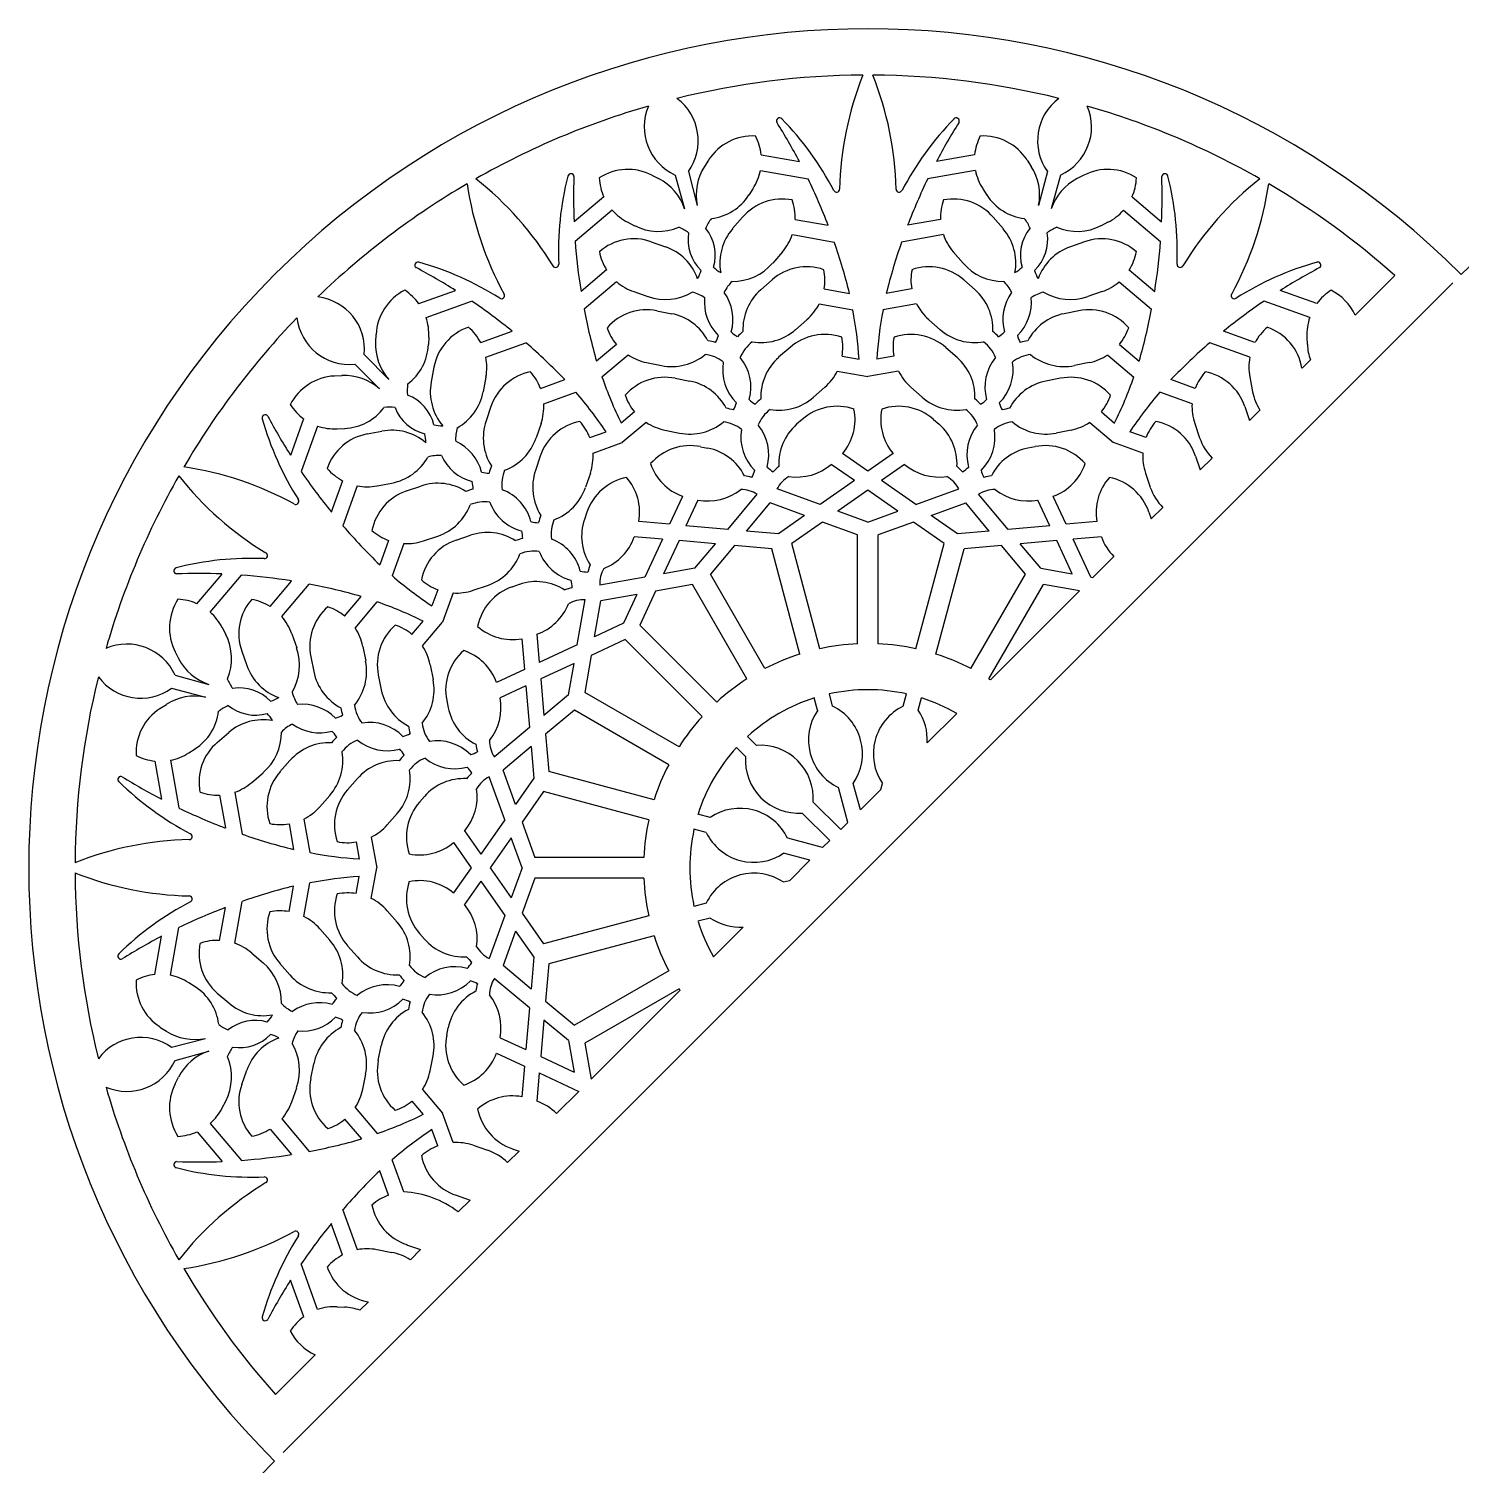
# Model space of a CAD drawing. Extents: x 60 to 307, y -7 to 240.
# Drawn here: x 59.9 to 183.6, y 116.3 to 240.4 of the extents above; entities that cross this region are included whole.
import ezdxf

# ---------------------------------------------------------------- set-up
doc = ezdxf.new("R2010")
doc.units = 0
doc.layers.get('0').update_dxf_attribs({"linetype": 'CONTINUOUS'})

msp = doc.modelspace()

# ---------------------------------------------------------------- linework, layer by layer
for p, q in [((118.59, 229.09), (118.24, 228.54)), ((123.14, 229.54), (126.44, 228.95)), ((141.58, 229.54), (138.28, 228.95)), ((146.12, 229.09), (146.47, 228.54)), ((113.7, 227.78), (114.28, 227.48)), ((115.71, 227.78), (116.52, 224.87)), ((116.85, 228.09), (117.61, 225.16)), ((123.07, 228.19), (127.19, 227.45)), ((141.64, 228.19), (137.52, 227.45)), ((147.87, 228.09), (147.11, 225.16)), ((149.01, 227.78), (148.2, 224.87)), ((151.02, 227.78), (150.44, 227.48)), ((122.43, 226.61), (122.08, 226.06)), ((142.28, 226.61), (142.63, 226.06)), ((109.54, 225.9), (106.98, 223.74)), ((110.27, 224.76), (107.07, 222.06)), ((154.45, 224.76), (157.64, 222.06)), ((155.18, 225.9), (157.74, 223.74)), ((111.61, 223.71), (112.19, 223.41)), ((121.52, 224.14), (120.67, 223.16)), ((126.08, 223.96), (128.92, 223.45)), ((138.63, 223.96), (135.79, 223.45)), ((143.19, 224.15), (144.04, 223.16)), ((153.1, 223.71), (152.52, 223.41)), ((125.84, 222.64), (129.45, 221.99)), ((138.88, 222.64), (135.26, 221.99)), ((113.64, 222.03), (114.87, 221.6)), ((124.99, 221.16), (124.14, 220.17)), ((139.73, 221.16), (140.58, 220.17)), ((151.08, 222.03), (149.85, 221.6)), ((109.78, 219.59), (107.58, 217.73)), ((110.65, 218.57), (107.85, 216.2)), ((124.08, 218.73), (123.1, 217.87)), ((140.64, 218.73), (141.62, 217.87)), ((154.06, 218.57), (156.87, 216.2)), ((154.94, 219.59), (157.14, 217.73)), ((174.45, 215.68), (177.89, 219.12)), ((81.83, 117.4), (182.89, 218.47)), ((93.57, 216.68), (96.72, 217.82)), ((112.13, 217.72), (113.36, 217.29)), ((128.58, 217.95), (130.77, 217.55)), ((136.14, 217.95), (133.94, 217.55)), ((152.59, 217.72), (151.36, 217.29)), ((171.15, 216.68), (167.99, 217.82)), ((94.19, 215.48), (98.12, 216.9)), ((114.13, 216.07), (115.41, 215.81)), ((128.15, 216.66), (131.06, 216.14)), ((136.57, 216.66), (133.66, 216.14)), ((150.59, 216.07), (149.31, 215.81)), ((170.53, 215.48), (166.59, 216.9)), ((127.09, 215.29), (126.11, 214.43)), ((137.62, 215.29), (138.6, 214.43)), ((89.86, 214.01), (89.83, 213.36)), ((94.43, 213.79), (94.39, 213.14)), ((98.91, 213.31), (101.63, 214.29)), ((165.8, 213.31), (163.09, 214.29)), ((170.29, 213.79), (170.32, 213.14)), ((88.85, 212.28), (90.97, 210.12)), ((99.36, 212.05), (102.81, 213.29)), ((110.63, 213.14), (108.92, 211.7)), ((125.63, 212.89), (124.65, 212.04)), ((139.09, 212.89), (140.07, 212.04)), ((154.09, 213.14), (155.8, 211.7)), ((165.36, 212.05), (161.9, 213.3)), ((88.02, 211.44), (90.17, 209.32)), ((94.87, 211.2), (94.63, 209.91)), ((111.64, 212.24), (109.38, 210.34)), ((113.24, 211.58), (114.52, 211.33)), ((130.13, 212.13), (131.6, 211.87)), ((134.59, 212.13), (133.12, 211.87)), ((151.48, 211.58), (150.2, 211.33)), ((153.08, 212.24), (155.33, 210.34)), ((169.87, 211.1), (170.59, 211.82)), ((86.28, 210.43), (86.93, 210.46)), ((99.36, 210.34), (99.12, 209.06)), ((104.08, 209.36), (106.17, 210.11)), ((115.71, 210.24), (116.98, 209.98)), ((129.71, 210.85), (132.36, 210.37)), ((135, 210.85), (132.36, 210.37)), ((149.01, 210.24), (147.73, 209.98)), ((160.64, 209.36), (158.54, 210.11)), ((165.36, 210.35), (165.6, 209.07)), ((104.35, 208.03), (107.13, 209.03)), ((128.65, 209.46), (127.67, 208.6)), ((136.07, 209.46), (137.05, 208.6)), ((160.37, 208.03), (157.59, 209.03)), ((99.79, 207.78), (99.37, 206.55)), ((112.19, 207.33), (111.05, 206.36)), ((152.53, 207.33), (153.67, 206.36)), ((164.93, 207.78), (165.34, 206.57)), ((165.34, 206.57), (166.23, 207.47)), ((83.61, 206.72), (82.48, 203.57)), ((84.82, 206.1), (83.39, 202.17)), ((104.12, 206.32), (103.7, 205.08)), ((113.19, 206.42), (111.14, 204.69)), ((126.69, 206.68), (126.2, 206.25)), ((138.03, 206.68), (138.52, 206.25)), ((151.52, 206.42), (153.58, 204.69)), ((160.6, 206.32), (161.02, 205.08)), ((86.5, 205.86), (87.15, 205.9)), ((89.1, 205.42), (90.38, 205.66)), ((108.33, 205.1), (109.74, 205.6)), ((114.81, 205.75), (116.09, 205.5)), ((149.91, 205.75), (148.63, 205.5)), ((156.39, 205.1), (154.98, 205.6)), ((108.61, 203.77), (111.14, 204.69)), ((117.9, 204.32), (118.53, 204.2)), ((132.36, 202.21), (130.18, 203.73)), ((134.54, 203.73), (132.36, 202.21)), ((146.82, 204.32), (146.18, 204.2)), ((156.11, 203.77), (153.58, 204.69)), ((104.05, 203.51), (103.63, 202.27)), ((131.19, 201.39), (129.19, 202.79)), ((135.53, 202.79), (133.53, 201.39)), ((160.67, 203.51), (161.07, 202.31)), ((161.07, 202.31), (162.1, 203.33)), ((86.98, 201.38), (86, 198.67)), ((89.95, 200.93), (91.23, 201.17)), ((108.38, 202.04), (107.96, 200.81)), ((131.19, 201.39), (128.23, 199.31)), ((136.49, 199.31), (133.53, 201.39)), ((156.34, 202.04), (156.76, 200.81)), ((88.24, 200.93), (87, 197.48)), ((92.51, 200.5), (93.74, 200.92)), ((116.35, 200.02), (115.22, 197.61)), ((120.25, 197.17), (122.79, 200.21)), ((128.23, 199.31), (124.51, 200.67)), ((132.36, 200.57), (129.77, 198.75)), ((134.95, 198.75), (132.36, 200.57)), ((136.49, 199.31), (140.21, 200.67)), ((144.47, 197.17), (141.92, 200.21)), ((149.5, 197.61), (148.37, 200.02)), ((108.08, 198.66), (107.87, 198.04)), ((117.68, 199.71), (116.64, 197.49)), ((121.88, 197.03), (123.91, 199.46)), ((126.89, 198.37), (123.91, 199.46)), ((132.36, 197.81), (129.77, 198.75)), ((132.36, 197.81), (134.95, 198.75)), ((137.83, 198.37), (140.81, 199.46)), ((142.84, 197.03), (140.81, 199.46)), ((148.07, 197.49), (147.04, 199.71)), ((156.64, 198.66), (156.84, 198.07)), ((156.84, 198.07), (157.83, 199.06)), ((115.22, 197.61), (112.57, 197.85)), ((120.25, 197.17), (116.64, 197.49)), ((126.89, 198.37), (124.63, 196.79)), ((128.43, 197.81), (125.78, 195.96)), ((131.47, 196.71), (128.43, 197.81)), ((136.29, 197.81), (133.25, 196.71)), ((138.94, 195.96), (136.29, 197.81)), ((140.09, 196.79), (137.83, 198.37)), ((148.07, 197.49), (144.47, 197.17)), ((152.14, 197.85), (149.5, 197.61)), ((90.94, 196.22), (90.18, 194.12)), ((93.98, 196.17), (95.21, 196.59)), ((96.79, 196.24), (98.02, 196.66)), ((114.62, 196.32), (112.18, 196.53)), ((114.62, 196.32), (113.09, 193.04)), ((116.04, 196.2), (114.7, 193.33)), ((119.2, 195.92), (116.04, 196.2)), ((124.63, 196.79), (121.88, 197.03)), ((131.47, 187.29), (131.47, 196.71)), ((133.25, 187.29), (133.25, 196.71)), ((142.84, 197.03), (140.09, 196.79)), ((148.68, 196.2), (145.52, 195.92)), ((150.01, 193.33), (148.68, 196.2)), ((152.53, 196.53), (150.1, 196.32)), ((151.63, 193.04), (150.1, 196.32)), ((92.26, 195.94), (91.26, 193.17)), ((117.42, 193.81), (119.2, 195.92)), ((120.83, 195.78), (118.75, 193.3)), ((124.05, 195.49), (120.83, 195.78)), ((126.49, 186.4), (124.05, 195.49)), ((128.21, 186.86), (125.78, 195.96)), ((136.51, 186.86), (138.94, 195.96)), ((138.23, 186.4), (140.67, 195.49)), ((143.89, 195.78), (140.67, 195.49)), ((145.97, 193.3), (143.89, 195.78)), ((147.3, 193.81), (145.52, 195.92)), ((117.42, 193.81), (114.7, 193.33)), ((147.3, 193.81), (150.01, 193.33)), ((151.78, 193.01), (153.6, 194.83)), ((74.39, 190.75), (76.56, 193.31)), ((75.53, 190.02), (78.23, 193.22)), ((80.71, 190.51), (82.56, 192.71)), ((81.72, 189.64), (84.09, 192.44)), ((101.64, 192.22), (102.26, 192.43)), ((113.09, 193.04), (109.19, 192.36)), ((117.2, 192.4), (114.01, 191.84)), ((121.91, 184.25), (117.2, 192.4)), ((123.46, 185.14), (118.75, 193.3)), ((141.26, 185.14), (145.97, 193.3)), ((142.81, 184.25), (147.52, 192.4)), ((150.63, 191.86), (147.52, 192.4)), ((151.63, 193.04), (151.78, 193.01)), ((87.15, 189.66), (88.59, 191.37)), ((95.2, 191.96), (94.69, 190.56)), ((96.52, 191.68), (95.61, 189.15)), ((98.25, 191.91), (99.49, 192.33)), ((112.4, 191.56), (109.28, 191.01)), ((112.4, 191.56), (111.24, 189.06)), ((114.01, 191.84), (112.65, 188.91)), ((142.94, 184.17), (150.63, 191.86)), ((88.06, 188.65), (89.96, 190.91)), ((107.25, 187.2), (107.94, 191.1)), ((108.73, 187.89), (109.28, 191.01)), ((92.97, 188.1), (93.93, 189.25)), ((93.87, 187.1), (95.61, 189.15)), ((111.24, 189.06), (108.73, 187.89)), ((119.3, 182.25), (112.65, 188.91)), ((76.58, 188.68), (76.88, 188.1)), ((82.58, 188.16), (83.01, 186.93)), ((102.45, 187.72), (102.68, 185.07)), ((103.76, 188.11), (103.97, 185.67)), ((111.38, 187.65), (108.45, 186.28)), ((118.04, 180.99), (111.38, 187.65)), ((72.51, 186.59), (72.81, 186.01)), ((78.26, 186.65), (78.69, 185.42)), ((88.71, 187.05), (88.97, 185.78)), ((107.25, 187.2), (103.97, 185.67)), ((108.45, 186.28), (107.89, 183.09)), ((84.23, 186.16), (84.48, 184.88)), ((94.54, 185.48), (94.8, 184.2)), ((102.68, 185.07), (100.27, 183.95)), ((106.97, 185.59), (104.1, 184.25)), ((106.49, 182.87), (106.97, 185.59)), ((72.51, 184.58), (75.42, 183.77)), ((90.06, 184.59), (90.31, 183.31)), ((104.1, 184.25), (104.37, 181.1)), ((72.2, 183.44), (75.13, 182.68)), ((102.8, 183.65), (100.59, 182.62)), ((102.8, 183.65), (103.12, 180.05)), ((106.49, 182.87), (104.37, 181.1)), ((116.04, 178.39), (107.89, 183.09)), ((128.02, 181.56), (127.73, 182.61)), ((129.31, 181.91), (129.03, 182.96)), ((135.41, 181.9), (135.69, 182.96)), ((136.7, 181.56), (136.99, 182.61)), ((71.2, 181.7), (71.75, 182.05)), ((95.97, 182.4), (96.1, 181.76)), ((107, 181.55), (104.52, 179.47)), ((115.15, 176.84), (107, 181.55)), ((137.49, 178.72), (140.04, 181.27)), ((103.12, 180.05), (100.08, 177.5)), ((76.15, 178.77), (77.14, 179.62)), ((104.52, 179.47), (104.8, 176.24)), ((122.73, 178.51), (121.96, 179.28)), ((73.68, 177.86), (74.23, 178.21)), ((103.26, 178.42), (100.84, 176.38)), ((103.26, 178.42), (103.5, 175.67)), ((121.79, 177.56), (121.01, 178.33)), ((70.75, 177.15), (71.34, 173.85)), ((72.1, 177.22), (72.84, 173.1)), ((81.56, 176.22), (82.42, 177.19)), ((101.92, 173.41), (100.84, 176.38)), ((79.13, 175.3), (80.12, 176.15)), ((87.4, 174.66), (88.26, 175.64)), ((100.98, 172.07), (99.63, 175.79)), ((103.5, 175.67), (101.92, 173.41)), ((113.89, 173.81), (104.8, 176.24)), ((131.71, 172.94), (131.1, 175.21)), ((133.48, 174.71), (133.62, 175.21)), ((76.34, 174.21), (76.85, 171.37)), ((77.66, 174.45), (78.3, 170.84)), ((85, 173.2), (85.86, 174.18)), ((93.61, 173.6), (94.04, 174.09)), ((104.34, 174.52), (102.48, 171.87)), ((113.43, 172.08), (104.34, 174.52)), ((130.62, 171.85), (129.81, 174.87)), ((131.71, 172.94), (133.48, 174.71)), ((90.83, 171.65), (91.69, 172.63)), ((118.73, 172.28), (117.68, 172.56)), ((129.06, 170.29), (126.68, 172.66)), ((130.01, 171.24), (127.63, 173.61)), ((82.35, 171.72), (82.74, 169.52)), ((83.63, 172.14), (84.15, 169.24)), ((100.98, 172.07), (98.91, 169.1)), ((102.48, 171.87), (103.59, 168.83)), ((130.01, 171.24), (130.62, 171.85)), ((88.16, 170.16), (88.42, 168.69)), ((89.45, 170.58), (89.92, 167.93)), ((96.56, 170.11), (98.09, 167.93)), ((97.5, 171.11), (98.91, 169.1)), ((101.54, 170.53), (99.72, 167.93)), ((102.49, 167.93), (101.54, 170.53)), ((118.39, 170.98), (117.33, 171.27)), ((128.45, 169.68), (125.43, 170.48)), ((128.45, 169.68), (129.06, 170.29)), ((113, 168.83), (103.59, 168.83)), ((127.35, 168.58), (125.08, 169.19)), ((89.45, 165.29), (89.92, 167.93)), ((98.09, 167.93), (96.56, 165.76)), ((99.72, 167.93), (101.54, 165.34)), ((102.49, 167.93), (101.54, 165.34)), ((125.58, 166.81), (127.35, 168.58)), ((82.35, 164.15), (82.74, 166.35)), ((83.63, 163.73), (84.15, 166.63)), ((88.16, 165.71), (88.42, 167.18)), ((98.91, 166.77), (97.5, 164.76)), ((98.91, 166.77), (100.98, 163.8)), ((103.59, 167.04), (102.48, 164)), ((113, 167.04), (103.59, 167.04)), ((125.58, 166.81), (125.08, 166.68)), ((76.34, 161.66), (76.85, 164.5)), ((77.66, 161.41), (78.3, 165.03)), ((90.83, 164.22), (91.69, 163.24)), ((102.48, 164), (104.34, 161.35)), ((118.39, 164.88), (117.33, 164.6)), ((72.1, 158.65), (72.84, 162.77)), ((85, 162.67), (85.86, 161.69)), ((100.98, 163.8), (99.63, 160.08)), ((113.43, 163.79), (104.34, 161.35)), ((118.74, 163.59), (117.68, 163.31)), ((119.02, 160.25), (121.57, 162.81)), ((70.75, 158.71), (71.34, 162.01)), ((93.61, 162.26), (94.04, 161.77)), ((101.92, 162.46), (100.84, 159.49)), ((101.92, 162.46), (103.5, 160.2)), ((113.89, 162.06), (104.8, 159.62)), ((79.13, 160.56), (80.12, 159.71)), ((87.4, 161.2), (88.26, 160.23)), ((103.5, 160.2), (103.26, 157.45)), ((81.56, 159.65), (82.42, 158.67)), ((103.26, 157.45), (100.84, 159.49)), ((104.8, 159.62), (104.52, 156.4)), ((115.15, 159.03), (107, 154.32)), ((73.68, 158.01), (74.23, 157.66)), ((103.12, 155.82), (100.08, 158.37)), ((76.15, 157.1), (77.14, 156.25)), ((116.04, 157.48), (107.89, 152.77)), ((108.44, 149.67), (116.13, 157.36)), ((103.12, 155.82), (102.8, 152.22)), ((104.52, 156.4), (107, 154.32)), ((71.2, 154.17), (71.75, 153.82)), ((95.97, 153.47), (96.1, 154.11)), ((104.37, 154.77), (104.1, 151.62)), ((106.49, 153), (104.37, 154.77)), ((72.2, 152.42), (75.13, 153.18)), ((100.59, 153.25), (102.8, 152.22)), ((106.49, 153), (106.97, 150.28)), ((107.89, 152.77), (108.44, 149.67)), ((72.51, 151.28), (75.42, 152.09)), ((90.06, 151.28), (90.31, 152.56)), ((94.54, 150.39), (94.8, 151.67)), ((100.27, 151.92), (102.68, 150.8)), ((104.1, 151.62), (106.97, 150.28)), ((78.26, 149.21), (78.69, 150.44)), ((84.23, 149.71), (84.48, 150.99)), ((102.68, 150.8), (102.45, 148.15)), ((72.51, 149.27), (72.81, 149.85)), ((88.71, 148.81), (88.97, 150.09)), ((103.97, 150.2), (103.76, 147.76)), ((103.97, 150.2), (107.38, 148.61)), ((76.58, 147.19), (76.88, 147.77)), ((82.58, 147.7), (83.01, 148.93)), ((92.97, 147.76), (93.93, 146.62)), ((93.87, 148.77), (95.61, 146.72)), ((105.46, 146.69), (107.38, 148.61)), ((88.06, 147.21), (89.96, 144.96)), ((96.52, 144.19), (95.61, 146.72)), ((75.53, 145.84), (78.23, 142.65)), ((80.71, 145.35), (82.57, 143.15)), ((81.72, 146.23), (84.09, 143.42)), ((87.15, 146.2), (88.6, 144.5)), ((95.2, 143.9), (94.69, 145.31)), ((74.4, 145.11), (76.56, 142.55)), ((98.25, 143.96), (99.49, 143.54)), ((101.23, 142.46), (102.22, 143.45)), ((101.64, 143.65), (102.22, 143.45)), ((90.94, 139.65), (90.18, 141.75)), ((92.26, 139.93), (91.26, 142.7)), ((96.79, 139.63), (97.99, 139.22)), ((96.96, 138.19), (97.99, 139.22)), ((88.25, 134.93), (87, 138.39)), ((86.98, 134.49), (86, 137.2)), ((92.51, 135.36), (93.72, 134.95)), ((89.95, 134.94), (91.23, 134.69)), ((92.83, 134.06), (93.72, 134.95)), ((84.82, 129.76), (83.4, 133.7)), ((83.62, 129.14), (82.48, 132.3)), ((88.47, 129.7), (89.2, 130.43)), ((86.51, 130), (87.16, 129.97)), ((81.18, 122.41), (84.61, 125.84))]:
    msp.add_line(p, q)
for centre, radius, start, end in [((132.36, 167.93), 72.5, 45, 225), ((234.89, 167.93), 72.5, 315, 135), ((132.36, 167.93), 68.5, 90.3654, 103.9336), ((158.43, 225.92), 28.52, 158.3657, 178.6807), ((132.36, 167.93), 68.5, 76.0693, 89.637), ((106.28, 225.92), 28.52, 1.3193, 21.6324), ((132.36, 167.93), 68.5, 106.0693, 119.637), ((117.6, 231.95), 4.57, 156.7197, 245.5889), ((113.13, 230.75), 4.57, 324.4111, 53.2814), ((151.59, 230.75), 4.57, 126.7197, 215.5889), ((147.11, 231.95), 4.57, 294.4111, 23.2814), ((132.36, 167.93), 68.5, 60.3654, 73.9336), ((124.73, 232.47), 0.268, 44.3736, 205.0204), ((81.14, 205.2), 51.15, 27.6673, 32.0619), ((106.21, 214.35), 26.17, 27.5562, 44.3736), ((158.51, 214.35), 26.17, 135.6264, 152.4438), ((183.58, 205.2), 51.15, 147.9381, 152.3327), ((139.99, 232.47), 0.268, 334.9796, 135.6264), ((122.41, 226.63), 4.54, 86.9388, 147.1493), ((118.62, 229.08), 4.54, 5.8989, 27.3599), ((146.1, 229.08), 4.54, 152.6401, 174.1011), ((142.3, 226.63), 4.54, 32.8507, 93.0612), ((122.06, 226.08), 4.54, 147.1493, 191.6416), ((142.66, 226.08), 4.54, 348.3584, 32.8507), ((80.79, 205.11), 28.52, 31.3193, 51.6324), ((131.79, 221.2), 26.17, 165.6264, 182.4438), ((106.7, 227.64), 0.268, 4.9796, 165.6264), ((158.08, 225.82), 51.15, 177.9381, 182.3327), ((111.63, 223.74), 4.54, 62.8507, 123.0612), ((113.69, 227.75), 4.54, 182.6401, 204.1011), ((112.21, 223.44), 4.54, 18.3584, 62.8507), ((118.62, 229.08), 4.54, 327.1493, 348.7781), ((81.14, 205.2), 51.15, 20.8998, 25.7896), ((183.58, 205.2), 51.15, 154.2104, 159.1002), ((146.1, 229.08), 4.54, 191.2219, 212.8507), ((152.51, 223.44), 4.54, 117.1493, 161.6416), ((153.09, 223.74), 4.54, 56.9388, 117.1493), ((151.03, 227.75), 4.54, 335.8989, 357.3599), ((106.63, 225.82), 51.15, 357.6673, 2.0619), ((158.02, 227.64), 0.268, 14.3736, 175.0204), ((132.92, 221.21), 26.17, 357.5562, 14.3736), ((183.93, 205.11), 28.52, 128.3657, 148.6807), ((132.36, 167.93), 68.5, 120.3654, 133.9336), ((125.95, 231.19), 28.52, 188.3657, 208.6807), ((118.27, 228.53), 4.54, 277.1413, 327.1493), ((129.65, 226.58), 0.268, 207.5562, 358.6807), ((135.06, 226.58), 0.268, 181.3193, 332.4438), ((146.45, 228.53), 4.54, 212.8507, 262.8587), ((138.77, 231.19), 28.52, 331.3193, 351.6324), ((132.36, 167.93), 68.5, 48.3476, 59.637), ((113.69, 227.75), 4.54, 221.2219, 242.8507), ((124.96, 221.18), 4.54, 79.0523, 139.2628), ((121.54, 224.13), 4.54, 357.85, 19.4734), ((143.17, 224.13), 4.54, 160.5266, 182.15), ((139.75, 221.18), 4.54, 40.7372, 100.9477), ((151.03, 227.75), 4.54, 297.1493, 318.7781), ((121.39, 221.97), 3.28, 141.3344, 158.1859), ((143.33, 221.97), 3.28, 21.8141, 38.6656), ((112.14, 217.74), 4.54, 70.7372, 130.9477), ((114.27, 227.46), 4.54, 242.8507, 292.8587), ((114.84, 220.22), 3.28, 51.8141, 68.6656), ((120.51, 222.21), 3.69, 170.8823, 226.2), ((115.48, 220.86), 3.69, 343.8, 39.1177), ((124.11, 220.19), 4.54, 139.2628, 190.4155), ((121.54, 224.13), 4.54, 319.2628, 340.8756), ((143.17, 224.13), 4.54, 199.1244, 220.7372), ((140.6, 220.19), 4.54, 349.5845, 40.7372), ((149.23, 220.86), 3.69, 140.8823, 196.2), ((144.21, 222.21), 3.69, 313.8, 9.1177), ((149.88, 220.22), 3.28, 111.3344, 128.1859), ((150.45, 227.46), 4.54, 247.1413, 297.1493), ((152.58, 217.74), 4.54, 49.0523, 109.2628), ((158.08, 225.82), 51.15, 184.2104, 189.1002), ((113.63, 222), 4.54, 190.5266, 212.15), ((113.37, 217.31), 4.54, 19.5845, 70.7372), ((81.14, 205.2), 51.15, 13.9772, 19.1623), ((183.58, 205.2), 51.15, 160.8377, 166.0246), ((151.35, 217.31), 4.54, 109.2628, 160.4155), ((151.09, 222), 4.54, 327.85, 349.4734), ((106.63, 225.82), 51.15, 350.8998, 355.7896), ((93.48, 220), 0.268, 74.3736, 235.0204), ((69.37, 174.6), 51.15, 57.6673, 62.0619), ((86.51, 195.06), 26.17, 57.5562, 74.3736), ((105.38, 220.08), 0.268, 211.3193, 2.4438), ((121.28, 222.21), 3.28, 226.4914, 240.0404), ((120.69, 223.14), 4.54, 269.2548, 319.2628), ((127.07, 215.32), 4.54, 71.0689, 131.2795), ((137.64, 215.32), 4.54, 48.7205, 108.9311), ((144.02, 223.14), 4.54, 220.7372, 270.7452), ((143.43, 222.21), 3.28, 299.9596, 313.5086), ((159.34, 220.08), 0.268, 177.5562, 328.6807), ((178.21, 195.06), 26.17, 105.6264, 122.4438), ((195.35, 174.6), 51.15, 117.9381, 122.3327), ((171.23, 220.01), 0.268, 304.9796, 105.6264), ((113.63, 222), 4.54, 229.1244, 250.7372), ((114.81, 220.48), 3.28, 329.9596, 343.5086), ((122.89, 216.22), 3.28, 133.4479, 154.0912), ((124.1, 218.71), 4.54, 350.3691, 11.4901), ((140.62, 218.71), 4.54, 168.5099, 189.6309), ((141.83, 216.22), 3.28, 25.8455, 46.5521), ((149.9, 220.48), 3.28, 196.4914, 210.0404), ((151.09, 222), 4.54, 289.2628, 310.8756), ((84.3, 212.72), 4.57, 354.4111, 83.2814), ((94.4, 213.79), 4.54, 116.9388, 177.1493), ((89.89, 214.01), 4.54, 35.8989, 57.3599), ((100.69, 217.37), 0.268, 237.5562, 28.6807), ((114.86, 221.57), 4.54, 250.7372, 300.7452), ((116.42, 214.48), 3.28, 55.8455, 76.5521), ((116.67, 215.3), 4.03, 344.582, 35.6409), ((126.1, 214.46), 4.54, 131.2795, 182.3082), ((138.62, 214.46), 4.54, 357.6918, 48.7205), ((148.05, 215.3), 4.03, 144.4007, 195.418), ((148.3, 214.48), 3.28, 103.4479, 124.0912), ((149.86, 221.57), 4.54, 239.2548, 289.2628), ((164.02, 217.37), 0.268, 151.3193, 302.4438), ((174.83, 214.02), 4.54, 122.6401, 144.1011), ((170.32, 213.79), 4.54, 24.5866, 63.0612), ((69.37, 174.6), 51.15, 50.8998, 55.7896), ((158.08, 225.82), 51.15, 190.8377, 196.0246), ((113.25, 211.61), 4.54, 78.7205, 138.9311), ((122.26, 216.8), 4.03, 174.4007, 225.418), ((124.1, 218.71), 4.54, 311.2795, 333.225), ((98.47, 209.8), 33.19, 3.5715, 11.0113), ((166.25, 209.8), 33.19, 168.9887, 176.4285), ((140.62, 218.71), 4.54, 206.775, 228.7205), ((142.46, 216.8), 4.03, 314.582, 5.6409), ((151.47, 211.61), 4.54, 41.0689, 101.2795), ((106.63, 225.82), 51.15, 343.9772, 349.1623), ((195.35, 174.6), 51.15, 124.2104, 129.1002), ((132.36, 167.93), 68.5, 136.0693, 149.637), ((87.57, 215.99), 4.57, 186.7197, 275.5889), ((89.89, 214.01), 4.54, 357.1493, 18.7781), ((114.52, 211.36), 4.54, 27.6918, 78.7205), ((150.2, 211.36), 4.54, 101.2795, 152.3082), ((174.83, 214.02), 4.54, 161.2219, 182.8507), ((99.33, 210.35), 4.54, 109.0523, 169.2628), ((94.9, 211.19), 4.54, 27.85, 49.4734), ((114.13, 216.04), 4.54, 198.5099, 219.6309), ((116.3, 214.86), 3.28, 331.8465, 343.5086), ((122.81, 216.61), 3.28, 226.4914, 238.1535), ((124.37, 210.78), 4.48, 128.8309, 137.2172), ((123.12, 217.85), 4.54, 260.39, 311.2795), ((128.63, 209.48), 4.54, 71.0689, 131.2795), ((125.65, 212.87), 4.54, 350.6207, 11.4901), ((139.07, 212.87), 4.54, 168.5099, 189.3793), ((136.09, 209.48), 4.54, 48.7205, 108.9311), ((141.6, 217.85), 4.54, 228.7205, 279.61), ((140.35, 210.78), 4.48, 42.7828, 51.1691), ((141.91, 216.61), 3.28, 301.8465, 313.5086), ((148.42, 214.86), 3.28, 196.4914, 208.1535), ((150.59, 216.04), 4.54, 320.3691, 341.4901), ((169.82, 211.19), 4.54, 130.5266, 152.15), ((165.38, 210.35), 4.54, 9.4398, 70.9477), ((94.36, 213.14), 4.54, 177.1493, 221.6416), ((89.86, 213.36), 4.54, 307.1413, 357.1493), ((69.37, 174.6), 51.15, 43.9772, 49.1623), ((115.41, 215.78), 4.54, 258.7205, 309.61), ((117.87, 209.04), 3.28, 52.4699, 82.4036), ((117.86, 209.04), 4.48, 72.7828, 81.1691), ((124.36, 210.77), 3.28, 127.5964, 157.5301), ((140.36, 210.77), 3.28, 22.4699, 52.4036), ((146.85, 209.04), 3.28, 97.5964, 127.5301), ((146.86, 209.04), 4.48, 98.8309, 107.2172), ((149.31, 215.78), 4.54, 230.39, 281.2795), ((195.35, 174.6), 51.15, 130.8377, 136.0228), ((174.86, 213.37), 4.54, 182.8507, 199.8904), ((94.9, 211.19), 4.54, 349.2628, 10.8756), ((114.13, 216.04), 4.54, 236.775, 258.7205), ((123.84, 210.97), 4.03, 170.5605, 225.418), ((118.22, 209.47), 4.03, 344.582, 39.4395), ((127.65, 208.62), 4.54, 131.2795, 182.3082), ((137.07, 208.62), 4.54, 357.6918, 48.7205), ((146.5, 209.47), 4.03, 140.5605, 195.418), ((140.88, 210.97), 4.03, 314.582, 9.4395), ((150.59, 216.04), 4.54, 281.2795, 303.225), ((169.82, 211.19), 4.54, 169.1244, 190.7372), ((86.5, 205.89), 4.54, 92.8507, 153.0612), ((87.15, 205.93), 4.54, 48.3584, 92.8507), ((99.09, 209.07), 4.54, 169.2628, 220.4155), ((104.09, 206.33), 4.54, 101.0689, 161.2795), ((99.82, 207.77), 4.54, 20.3691, 41.4901), ((140.77, 221.14), 33.19, 198.9887, 206.4285), ((114.82, 205.78), 4.54, 78.7205, 138.9311), ((116.1, 205.53), 4.54, 27.6918, 78.7205), ((125.65, 212.87), 4.54, 311.2795, 333.4874), ((139.07, 212.87), 4.54, 206.5126, 228.7205), ((148.62, 205.53), 4.54, 101.2795, 152.3082), ((149.9, 205.78), 4.54, 41.0689, 101.2795), ((123.95, 221.14), 33.19, 333.5715, 341.0113), ((164.9, 207.77), 4.54, 138.5099, 159.6309), ((160.63, 206.33), 4.54, 18.7205, 78.9311), ((95.84, 209.25), 3.28, 171.3344, 188.1859), ((91.28, 205.33), 3.69, 13.8, 69.1177), ((94.66, 209.91), 4.54, 299.2548, 349.2628), ((82.08, 187.25), 33.19, 33.5715, 41.0113), ((115.7, 210.21), 4.54, 198.5099, 219.3793), ((124.67, 212.01), 4.54, 260.39, 311.2795), ((140.05, 212.01), 4.54, 228.7205, 279.61), ((149.02, 210.21), 4.54, 320.6207, 341.4901), ((182.64, 187.25), 33.19, 138.9887, 146.4285), ((170.06, 209.91), 4.54, 190.7372, 212.587), ((86.28, 210.4), 4.54, 212.6401, 234.1011), ((86.93, 210.43), 4.54, 272.8507, 322.8587), ((91.04, 204.45), 3.28, 81.8141, 98.6656), ((94.96, 209.01), 3.69, 200.8823, 256.2), ((99.82, 207.77), 4.54, 341.2795, 3.225), ((119.43, 203.21), 4.48, 72.7828, 81.1691), ((117.87, 209.04), 3.28, 331.8465, 343.5086), ((124.36, 210.77), 3.28, 226.4914, 238.1535), ((125.92, 204.95), 4.48, 128.8309, 137.2172), ((125.91, 204.94), 3.28, 127.5964, 157.5301), ((129.69, 203.27), 4.54, 71.0689, 131.2795), ((126.71, 206.66), 4.54, 319.859, 11.4901), ((138.01, 206.66), 4.54, 168.5099, 220.141), ((135.03, 203.27), 4.54, 48.7205, 108.9311), ((138.81, 204.94), 3.28, 22.4699, 52.4036), ((138.8, 204.95), 4.48, 42.7828, 51.1691), ((140.36, 210.77), 3.28, 301.8465, 313.5086), ((146.85, 209.04), 3.28, 196.4914, 208.1535), ((145.29, 203.21), 4.48, 98.8309, 107.2172), ((164.9, 207.77), 4.54, 176.775, 198.7205), ((80.29, 206.81), 0.268, 34.9796, 195.6264), ((105.24, 213.78), 26.17, 195.6264, 212.4438), ((125.7, 230.93), 51.15, 207.9381, 212.3327), ((86.28, 210.4), 4.54, 251.2219, 272.8507), ((95.63, 209.4), 3.28, 256.4914, 270.0404), ((103.67, 205.09), 4.54, 161.2795, 212.3082), ((108.35, 202.05), 4.54, 101.0689, 161.2795), ((104.08, 203.5), 4.54, 20.6207, 41.4901), ((115.7, 210.21), 4.54, 236.5126, 258.7205), ((116.98, 209.95), 4.54, 258.7205, 309.61), ((119.44, 203.21), 3.28, 52.4699, 82.4036), ((119.77, 203.63), 4.03, 344.582, 39.4395), ((129.2, 202.84), 4.54, 131.2795, 182.9537), ((135.52, 202.84), 4.54, 357.0463, 48.7205), ((144.95, 203.63), 4.03, 140.5605, 195.418), ((145.28, 203.21), 3.28, 97.5964, 127.5301), ((147.74, 209.95), 4.54, 230.39, 281.2795), ((149.02, 210.21), 4.54, 281.2795, 303.4874), ((160.64, 203.5), 4.54, 138.5099, 159.3793), ((156.37, 202.05), 4.54, 18.7205, 78.9311), ((89.94, 200.96), 4.54, 100.7372, 160.9477), ((91.22, 201.2), 4.54, 49.5845, 100.7372), ((90.89, 204.66), 3.28, 359.9596, 13.5086), ((100.02, 205.01), 3.28, 163.4479, 184.0912), ((99.4, 206.54), 4.54, 290.39, 341.2795), ((125.41, 205.14), 4.03, 170.5605, 225.418), ((139.31, 205.14), 4.03, 314.582, 9.4395), ((165.32, 206.54), 4.54, 198.7205, 224.898), ((95.09, 201.11), 4.03, 14.582, 65.6409), ((104.08, 203.5), 4.54, 341.2795, 3.4874), ((117.01, 199.87), 4.54, 78.7205, 138.9311), ((117.65, 199.74), 4.54, 27.0463, 78.7205), ((147.07, 199.74), 4.54, 101.2795, 152.9537), ((147.71, 199.87), 4.54, 41.0689, 101.2795), ((160.64, 203.5), 4.54, 176.5126, 198.7205), ((69.11, 174.35), 28.52, 61.3193, 81.6324), ((89.1, 205.39), 4.54, 220.5266, 242.15), ((90.38, 205.64), 4.54, 280.7372, 330.7452), ((95.28, 200.28), 3.28, 85.8455, 106.5521), ((99.18, 205.21), 4.03, 204.4007, 255.418), ((104.01, 201.04), 4.48, 158.8309, 167.2172), ((117.89, 204.3), 4.54, 198.5099, 250.141), ((125.91, 204.94), 3.28, 226.4914, 238.1535), ((127.47, 199.11), 4.48, 128.8309, 137.2172), ((126.22, 206.23), 4.54, 261.2715, 310.7943), ((138.5, 206.23), 4.54, 229.2057, 278.7285), ((137.25, 199.11), 4.48, 42.7828, 51.1691), ((138.81, 204.94), 3.28, 301.8465, 313.5086), ((146.83, 204.3), 4.54, 289.859, 341.4901), ((132.36, 167.93), 68.5, 150.3654, 163.9336), ((95.18, 219.5), 28.52, 218.3657, 238.6807), ((125.7, 230.93), 51.15, 214.2104, 219.1002), ((95.2, 196.62), 4.54, 57.6918, 108.7205), ((94.98, 200.54), 3.28, 1.8465, 13.5086), ((99.75, 205.31), 3.28, 256.4914, 268.1535), ((104.01, 201.03), 3.28, 157.5964, 187.5301), ((107.94, 200.81), 4.54, 161.2795, 212.3082), ((112.38, 197.2), 4.54, 101.0689, 161.2795), ((108.1, 198.65), 4.54, 349.859, 41.4901), ((121, 197.38), 4.48, 72.7828, 81.1691), ((119.44, 203.21), 3.28, 331.8465, 343.5086), ((126.96, 199.34), 2.79, 120.8844, 151.6876), ((137.76, 199.34), 2.79, 28.3124, 59.1156), ((145.28, 203.21), 3.28, 196.4914, 208.1535), ((143.72, 197.38), 4.48, 98.8309, 107.2172), ((156.62, 198.65), 4.54, 138.5099, 190.141), ((152.34, 197.2), 4.54, 18.7205, 78.9311), ((89.1, 205.39), 4.54, 259.1244, 280.7372), ((93.97, 196.2), 4.54, 108.7205, 168.9311), ((99.25, 196.28), 4.48, 102.7828, 111.1691), ((99.35, 196.83), 4.03, 14.582, 69.4395), ((103.66, 202.26), 4.54, 290.39, 341.2795), ((118.53, 204.17), 4.54, 259.2057, 308.7285), ((121.33, 197.83), 2.79, 58.3124, 89.1156), ((143.39, 197.83), 2.79, 90.8844, 121.6876), ((146.19, 204.17), 4.54, 231.2715, 280.7943), ((161.06, 202.26), 4.54, 198.7205, 224.7597), ((82.92, 199.6), 0.268, 241.3193, 32.4438), ((93.75, 200.89), 4.54, 288.7205, 339.61), ((99.26, 196.28), 3.28, 82.4699, 112.4036), ((103.46, 200.94), 4.03, 200.5605, 255.418), ((125.7, 230.93), 51.15, 220.8377, 226.0246), ((104.01, 201.03), 3.28, 256.4914, 268.1535), ((108.28, 196.77), 4.48, 158.8309, 167.2172), ((108.27, 196.76), 3.28, 157.5964, 187.5301), ((112.17, 196.58), 4.54, 161.2795, 212.9537), ((92.52, 200.48), 4.54, 228.5099, 249.6309), ((92.52, 200.48), 4.54, 266.775, 288.7205), ((98.24, 191.94), 4.54, 108.7205, 168.9311), ((99.48, 192.36), 4.54, 57.6918, 108.7205), ((103.53, 192.02), 4.48, 102.7828, 111.1691), ((99.26, 196.28), 3.28, 1.8465, 13.5086), ((103.61, 192.56), 4.03, 14.582, 69.4395), ((107.89, 198.03), 4.54, 291.2715, 340.7943), ((156.82, 198.03), 4.54, 199.2057, 224.7597), ((80.22, 194.91), 0.268, 267.5562, 58.6807), ((98.03, 196.63), 4.54, 288.7205, 339.61), ((103.54, 192.02), 3.28, 82.4699, 112.4036), ((107.74, 196.68), 4.03, 200.5605, 255.418), ((72.66, 193.59), 0.268, 104.3736, 265.0204), ((79.09, 168.5), 26.17, 87.5562, 104.3736), ((112.54, 192.49), 4.48, 158.8309, 167.2172), ((111.98, 192.44), 2.79, 150.8844, 181.6876), ((74.47, 142.21), 51.15, 87.6673, 92.0619), ((74.47, 142.21), 51.15, 80.8998, 85.7896), ((74.47, 142.21), 51.15, 73.9772, 79.1623), ((113.04, 218.22), 33.19, 228.9887, 236.4285), ((96.8, 196.21), 4.54, 228.5099, 249.3793), ((103.71, 188.12), 4.54, 57.0463, 108.7205), ((103.54, 192.02), 3.28, 1.8465, 13.5086), ((108.27, 196.76), 3.28, 256.4914, 268.1535), ((96.8, 196.21), 4.54, 266.5126, 288.7205), ((103.1, 187.92), 4.54, 108.7205, 168.9311), ((107.8, 187.76), 4.48, 102.7828, 111.1691), ((76.56, 188.66), 4.54, 146.9388, 207.1493), ((72.54, 186.6), 4.54, 65.8989, 87.3599), ((72.54, 186.6), 4.54, 27.1493, 48.7781), ((82.55, 188.15), 4.54, 139.0523, 199.2628), ((78.29, 186.66), 4.54, 57.85, 79.4734), ((88.68, 187.05), 4.54, 131.0689, 191.2795), ((84.26, 186.17), 4.54, 50.3691, 71.4901), ((79.16, 159.52), 33.19, 63.5715, 71.0113), ((102.26, 192.4), 4.54, 289.2057, 338.7285), ((107.86, 188.31), 2.79, 88.3124, 119.1156), ((78.29, 186.66), 4.54, 19.2628, 40.8756), ((94.51, 185.48), 4.54, 131.0689, 191.2795), ((90.09, 184.59), 4.54, 50.6207, 71.4901), ((101.65, 192.19), 4.54, 228.5099, 280.141), ((72.84, 186.03), 4.54, 337.1413, 27.1493), ((84.26, 186.17), 4.54, 11.2795, 33.225), ((68.34, 182.69), 4.57, 24.4111, 113.2814), ((78.72, 185.43), 4.54, 329.2548, 19.2628), ((90.09, 184.59), 4.54, 11.2795, 33.4874), ((100.42, 183.29), 4.54, 131.0689, 191.2795), ((96, 182.4), 4.54, 19.859, 71.4901), ((132.36, 167.93), 19.38, 107.6441, 117.3559), ((132.36, 167.93), 19.38, 92.6441, 102.3559), ((132.36, 167.93), 19.38, 77.6441, 87.3559), ((132.36, 167.93), 19.38, 62.6441, 72.3559), ((76.85, 188.08), 4.54, 207.1493, 251.6416), ((82.98, 186.92), 4.54, 199.2628, 250.4155), ((84.51, 184.89), 4.54, 320.39, 11.2795), ((132.36, 167.93), 68.5, 166.0693, 179.637), ((69.54, 187.16), 4.57, 216.7197, 305.5889), ((80.07, 185.45), 3.28, 201.3344, 218.1859), ((88.94, 185.77), 4.54, 191.2795, 242.3082), ((90.34, 183.31), 4.54, 320.39, 11.2795), ((132.36, 167.93), 19.38, 122.6441, 132.3559), ((132.36, 167.93), 19.38, 56.9137, 57.3559), ((74.21, 178.23), 4.54, 78.3584, 122.8507), ((78.08, 179.78), 3.69, 43.8, 99.1177), ((79.82, 185.48), 3.28, 286.4914, 300.0404), ((85.81, 183.87), 3.28, 193.4479, 214.0912), ((94.77, 184.2), 4.54, 191.2795, 242.3082), ((96.12, 181.76), 4.54, 321.2715, 10.7943), ((132.36, 167.93), 15.39, 107.4962, 132.5038), ((132.36, 167.93), 15.39, 77.4962, 102.5038), ((132.36, 167.93), 15.39, 60.0618, 72.5038), ((73.67, 177.88), 4.54, 122.8507, 183.0612), ((71.76, 182.02), 4.54, 302.8507, 352.8587), ((78.32, 178.9), 3.28, 111.8141, 128.6656), ((79.43, 184.81), 3.69, 230.8823, 286.2), ((78.08, 179.01), 3.28, 29.9596, 43.5086), ((83.49, 178.03), 4.03, 44.582, 95.6409), ((91.26, 182.44), 4.48, 188.8309, 197.2172), ((91.26, 182.42), 3.28, 187.5964, 217.5301), ((100.55, 182.65), 4.54, 191.2795, 242.9537), ((131.8, 178.98), 4.57, 145.7838, 244.2162), ((127.32, 177.79), 4.57, 325.7277, 64.2723), ((137.4, 177.78), 4.57, 115.7838, 214.2162), ((132.92, 178.98), 4.57, 356.7333, 34.2723), ((80.1, 176.18), 4.54, 79.5845, 130.7372), ((84.07, 177.4), 3.28, 115.8455, 136.5521), ((84.99, 183.62), 4.03, 234.4007, 285.418), ((85.43, 184), 3.28, 286.4914, 298.1535), ((89.32, 176.46), 4.03, 44.582, 99.4395), ((97.09, 180.86), 4.48, 188.8309, 197.2172), ((97.09, 180.85), 3.28, 187.5964, 217.5301), ((132.36, 167.93), 19.38, 137.6441, 147.3559), ((79.11, 175.33), 4.54, 130.7372, 190.9477), ((77.15, 179.6), 4.54, 310.7372, 0.7452), ((89.51, 175.93), 4.48, 132.7828, 141.1691), ((83.68, 177.49), 3.28, 31.8465, 43.5086), ((89.52, 175.94), 3.28, 112.4699, 142.4036), ((90.83, 182.07), 4.03, 230.5605, 285.418), ((91.26, 182.42), 3.28, 286.4914, 298.1535), ((95.15, 174.88), 4.03, 44.582, 99.4395), ((102.46, 178.97), 2.79, 180.8844, 211.6876), ((71.22, 181.67), 4.54, 242.6401, 264.1011), ((71.22, 181.67), 4.54, 281.2219, 302.8507), ((85.84, 174.2), 4.54, 87.6918, 138.7205), ((82.45, 177.18), 4.54, 318.7205, 9.61), ((95.35, 174.37), 4.48, 132.7828, 141.1691), ((89.52, 175.94), 3.28, 31.8465, 43.5086), ((97.09, 180.85), 3.28, 286.4914, 298.1535), ((102.91, 179.29), 4.48, 188.8309, 197.2172), ((132.36, 167.93), 15.39, 137.4962, 162.5038), ((126.35, 177.22), 4.57, 175.7838, 274.2162), ((123.07, 173.95), 4.57, 355.7277, 94.2723), ((91.67, 172.65), 4.54, 87.6918, 138.7205), ((88.28, 175.62), 4.54, 318.7205, 9.61), ((95.35, 174.38), 3.28, 112.4699, 142.4036), ((96.66, 180.52), 4.03, 230.5605, 285.418), ((95.35, 174.38), 3.28, 31.8465, 43.5086), ((132.36, 167.93), 19.38, 152.6441, 162.3559), ((67.83, 175.56), 0.268, 64.9796, 225.6264), ((85.94, 194.08), 26.17, 225.6264, 242.4438), ((95.09, 219.15), 51.15, 237.9381, 242.3327), ((76.17, 178.75), 4.54, 289.1244, 310.7372), ((84.98, 173.22), 4.54, 138.7205, 198.9311), ((97.46, 171.1), 4.54, 87.0463, 138.7205), ((101.18, 172.82), 4.48, 132.7828, 141.1691), ((100.95, 173.33), 2.79, 118.3124, 149.1156), ((76.17, 178.75), 4.54, 250.5266, 272.15), ((90.81, 171.67), 4.54, 138.7205, 198.9311), ((94.06, 174.07), 4.54, 319.2057, 8.7285), ((95.09, 219.15), 51.15, 244.2104, 249.1002), ((81.59, 176.2), 4.54, 296.775, 318.7205), ((97.03, 170.61), 4.54, 138.7205, 198.9311), ((121.31, 168.5), 4.57, 25.7277, 124.2723), ((81.59, 176.2), 4.54, 258.5099, 279.6309), ((87.42, 174.64), 4.54, 296.5126, 318.7205), ((132.36, 167.93), 19.38, 167.6441, 177.3559), ((74.37, 141.86), 28.52, 91.3193, 111.6324), ((73.71, 170.64), 0.268, 271.3193, 62.4438), ((95.09, 219.15), 51.15, 250.8377, 256.0246), ((87.42, 174.64), 4.54, 258.5099, 279.3793), ((93.63, 173.58), 4.54, 258.5099, 310.141), ((132.36, 167.93), 15.39, 167.4962, 192.5038), ((122.51, 172.97), 4.57, 205.7838, 304.2162), ((90.49, 201.82), 33.19, 258.9887, 266.4285), ((132.36, 167.93), 68.5, 180.3654, 193.9336), ((74.37, 194.01), 28.52, 248.3657, 268.6807), ((95.09, 116.71), 51.15, 103.9772, 109.1623), ((90.49, 134.05), 33.19, 93.5715, 101.0113), ((97.03, 165.26), 4.54, 161.0689, 221.2795), ((93.63, 162.28), 4.54, 49.859, 101.4901), ((132.36, 167.93), 19.38, 182.6441, 192.3559), ((122.51, 162.9), 4.57, 55.7277, 154.2723), ((73.71, 165.23), 0.268, 297.5562, 88.6807), ((90.81, 164.2), 4.54, 161.0689, 221.2795), ((87.42, 161.22), 4.54, 80.6207, 101.4901), ((87.42, 161.22), 4.54, 41.2795, 63.4874), ((85.94, 141.79), 26.17, 117.5562, 134.3736), ((95.09, 116.71), 51.15, 110.8998, 115.7896), ((84.98, 162.65), 4.54, 161.0689, 221.2795), ((81.59, 159.67), 4.54, 80.3691, 101.4901), ((94.06, 161.79), 4.54, 351.2715, 40.7943), ((81.59, 159.67), 4.54, 41.2795, 63.225), ((88.28, 160.24), 4.54, 350.39, 41.2795), ((132.36, 167.93), 15.39, 197.4962, 209.9382), ((121.31, 167.37), 4.57, 235.7838, 273.322), ((95.09, 116.71), 51.15, 117.6673, 122.0619), ((79.11, 160.54), 4.54, 169.0523, 229.2628), ((76.17, 157.12), 4.54, 87.85, 109.4734), ((76.17, 157.12), 4.54, 49.2628, 70.8756), ((82.45, 158.69), 4.54, 350.39, 41.2795), ((97.46, 164.77), 4.54, 221.2795, 272.9537), ((132.36, 167.93), 19.38, 197.6441, 207.3559), ((67.83, 160.3), 0.268, 134.3736, 295.0204), ((91.67, 163.22), 4.54, 221.2795, 272.3082), ((101.18, 163.05), 4.48, 218.8309, 227.2172), ((100.95, 162.54), 2.79, 210.8844, 241.6876), ((77.16, 156.27), 4.54, 359.2548, 49.2628), ((95.35, 161.48), 3.28, 217.5964, 247.5301), ((96.66, 155.35), 4.03, 74.582, 129.4395), ((95.35, 161.48), 3.28, 316.4914, 328.1535), ((73.67, 157.99), 4.54, 176.9388, 237.1493), ((71.22, 154.19), 4.54, 95.8989, 117.3599), ((71.22, 154.19), 4.54, 57.1493, 78.7781), ((71.77, 153.84), 4.54, 7.1413, 57.1493), ((85.84, 161.67), 4.54, 221.2795, 272.3082), ((89.52, 159.93), 3.28, 217.5964, 247.5301), ((90.83, 153.8), 4.03, 74.582, 129.4395), ((95.35, 161.49), 4.48, 218.8309, 227.2172), ((89.52, 159.93), 3.28, 316.4914, 328.1535), ((95.15, 160.98), 4.03, 260.5605, 315.418), ((97.09, 155.02), 3.28, 61.8465, 73.5086), ((102.91, 156.58), 4.48, 162.7828, 171.1691), ((102.46, 156.9), 2.79, 148.3124, 179.1156), ((89.51, 159.94), 4.48, 218.8309, 227.2172), ((83.68, 158.38), 3.28, 316.4914, 328.1535), ((89.32, 159.41), 4.03, 260.5605, 315.418), ((91.26, 153.44), 3.28, 61.8465, 73.5086), ((97.09, 155.02), 3.28, 142.4699, 172.4036), ((100.55, 153.22), 4.54, 117.0463, 168.7205), ((96.12, 154.1), 4.54, 349.2057, 38.7285), ((132.36, 167.93), 19.38, 212.6441, 213.0863), ((80.1, 159.69), 4.54, 229.2628, 280.4155), ((78.08, 156.86), 3.28, 316.4914, 330.0404), ((84.08, 158.46), 3.28, 223.4479, 244.0912), ((84.99, 152.24), 4.03, 74.582, 125.6409), ((91.26, 153.44), 3.28, 142.4699, 172.4036), ((94.77, 151.67), 4.54, 117.6918, 168.7205), ((97.09, 155.01), 4.48, 162.7828, 171.1691), ((90.34, 152.55), 4.54, 348.7205, 39.61), ((78.32, 156.96), 3.28, 231.3344, 248.1859), ((79.43, 151.06), 3.69, 73.8, 129.1177), ((83.49, 157.84), 4.03, 264.4007, 315.418), ((88.94, 150.1), 4.54, 117.6918, 168.7205), ((85.43, 151.87), 3.28, 61.8465, 73.5086), ((91.26, 153.43), 4.48, 162.7828, 171.1691), ((69.54, 148.7), 4.57, 54.4111, 143.2814), ((74.21, 157.63), 4.54, 237.1493, 281.6416), ((78.08, 156.08), 3.69, 260.8823, 316.2), ((82.98, 148.94), 4.54, 109.5845, 160.7372), ((79.82, 150.39), 3.28, 59.9596, 73.5086), ((85.81, 151.99), 3.28, 145.8455, 166.5521), ((78.72, 150.43), 4.54, 340.7372, 30.7452), ((84.51, 150.98), 4.54, 348.7205, 39.61), ((100.42, 152.58), 4.54, 168.7205, 228.9311), ((76.85, 147.78), 4.54, 108.3584, 152.8507), ((72.84, 149.84), 4.54, 332.8507, 22.8587), ((80.07, 150.41), 3.28, 141.8141, 158.6656), ((96, 153.46), 4.54, 288.5099, 340.141), ((68.34, 153.18), 4.57, 246.7197, 335.5889), ((94.51, 150.39), 4.54, 168.7205, 228.9311), ((90.09, 151.28), 4.54, 326.5126, 348.7205), ((132.36, 167.93), 68.5, 196.0693, 209.637), ((76.56, 147.2), 4.54, 152.8507, 213.0612), ((82.55, 147.71), 4.54, 160.7372, 220.9477), ((88.68, 148.82), 4.54, 168.7205, 228.9311), ((84.26, 149.7), 4.54, 326.775, 348.7205), ((90.09, 151.28), 4.54, 288.5099, 309.3793), ((101.65, 143.68), 4.54, 79.859, 131.4901), ((102.26, 143.47), 4.54, 45.2403, 70.7943), ((72.54, 149.26), 4.54, 311.2219, 332.8507), ((78.29, 149.2), 4.54, 319.1244, 340.7372), ((79.16, 176.35), 33.19, 288.9887, 296.4285), ((103.1, 147.95), 4.54, 191.0689, 251.2795), ((78.29, 149.2), 4.54, 280.5266, 302.15), ((84.26, 149.7), 4.54, 288.5099, 309.6309), ((113.04, 117.65), 33.19, 123.5715, 131.0113), ((72.54, 149.26), 4.54, 272.6401, 294.1011), ((74.48, 193.66), 51.15, 280.8377, 286.0246), ((96.8, 139.65), 4.54, 71.2795, 93.4874), ((74.48, 193.66), 51.15, 274.2104, 279.1002), ((96.8, 139.65), 4.54, 110.6207, 131.4901), ((98.24, 143.93), 4.54, 191.0689, 251.2795), ((98.03, 139.23), 4.54, 45.2403, 71.2795), ((72.66, 142.27), 0.268, 94.9796, 255.6264), ((79.09, 167.37), 26.17, 255.6264, 272.4438), ((74.48, 193.66), 51.15, 267.9381, 272.3327), ((125.7, 104.94), 51.15, 133.9772, 139.1623), ((95.18, 116.36), 28.52, 121.3193, 141.6324), ((80.22, 140.95), 0.268, 301.3193, 92.4438), ((92.52, 135.39), 4.54, 110.3691, 131.4901), ((91.93, 131.8), 8.13, 51.7873, 87.6411), ((93.97, 139.67), 4.54, 191.0689, 251.2795), ((125.7, 104.94), 51.15, 140.8998, 145.7896), ((69.11, 161.52), 28.52, 278.3657, 298.6807), ((105.24, 122.08), 26.17, 147.5562, 164.3736), ((82.92, 136.27), 0.268, 327.5562, 118.6807), ((89.1, 130.47), 4.54, 117.85, 139.4734), ((89.1, 130.47), 4.54, 79.2628, 100.8756), ((90.38, 130.23), 4.54, 57.4569, 79.2628), ((132.36, 167.93), 68.5, 210.3654, 221.6524), ((89.94, 134.91), 4.54, 199.0523, 260.5076), ((125.7, 104.94), 51.15, 147.6673, 152.0619), ((80.29, 129.06), 0.268, 164.3736, 325.0204), ((86.28, 125.46), 4.54, 125.8989, 147.3599), ((86.28, 125.46), 4.54, 87.1493, 108.7781), ((86.93, 125.43), 4.54, 70.1569, 87.1493), ((86.5, 129.97), 4.54, 206.9388, 245.3677), ((132.36, 65.4), 72.5, 135, 315)]:
    msp.add_arc(centre, radius, start, end)

doc.saveas('drawing.dxf')
